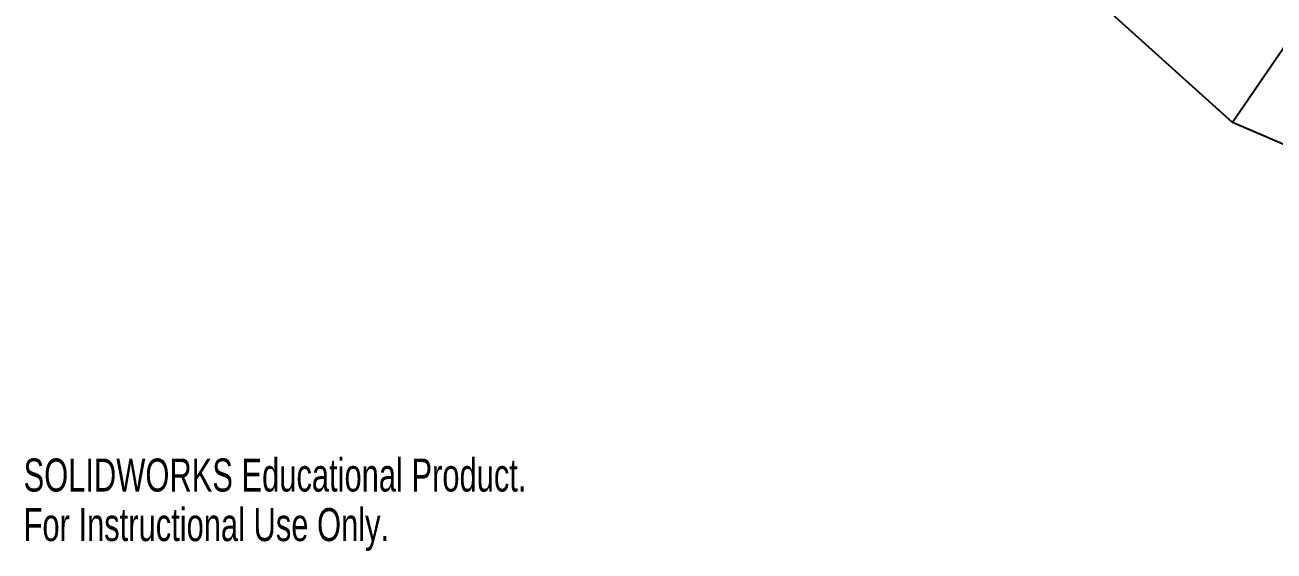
# Model space of a CAD drawing. Header units: inches. Extents: x 0 to 34.7, y 0 to 30.8.
# Drawn here: x 0.02 to 21.71, y -0.01 to 9.12 of the extents above; entities that cross this region are included whole.
import ezdxf

# ---------------------------------------------------------------- set-up
doc = ezdxf.new("R2010")
doc.units = ezdxf.units.IN
doc.header["$MEASUREMENT"] = 0
doc.styles.add('SLDTEXTSTYLE0', font='TXT', dxfattribs={"width": 0.7})

msp = doc.modelspace()

# ---------------------------------------------------------------- linework, layer by layer
at = {"color": 7, "linetype": 'Continuous', "lineweight": 25}
for p, q in [((20.991, 7.427), (16.276, 11.684)), ((22.067, 8.997), (20.991, 7.427)), ((25.265, 5.603), (20.991, 7.427))]:
    msp.add_line(p, q, dxfattribs=at)

# ---------------------------------------------------------------- texts
at = {"color": 7, "linetype": 'Continuous', "char_height": 0.57281, "attachment_point": 1, "style": 'SLDTEXTSTYLE0'}
for s, insert in [('SOLIDWORKS Educational Product.', (0, 1.598)), ('For Instructional Use Only.', (0, 0.738))]:
    msp.add_mtext(s, dxfattribs=dict(at, insert=insert))

doc.saveas('drawing.dxf')
